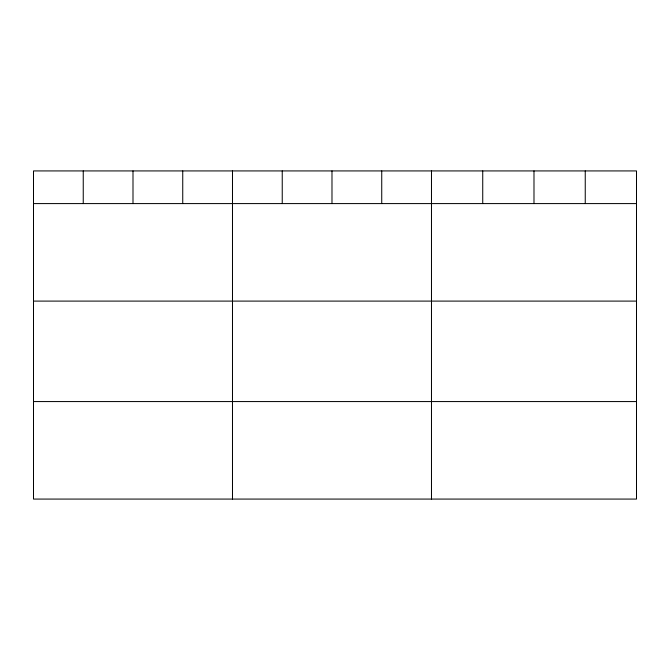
<?xml version="1.0" encoding="UTF-8"?>
<svg xmlns="http://www.w3.org/2000/svg" width="670" height="670" viewBox="0 0 670 670"><rect width="100%" height="100%" fill="white"/><g stroke="black" fill="none" stroke-linecap="round" stroke-linejoin="round"><path stroke-width="1" d="M636.5 203.588L636.5 499.075L33.5 499.075L33.5 170.925L636.5 170.925L636.5 203.588L33.5 203.588M33.5 301.098L636.5 301.098M33.5 401.565L636.5 401.565M585.245 170.925L585.245 203.588M533.99 170.925L533.99 203.588M482.735 170.925L482.735 203.588M431.48 170.925L431.48 499.075M381.733 170.925L381.733 203.588M331.985 170.925L331.985 203.588M282.238 170.925L282.238 203.588M232.49 170.925L232.49 499.075M182.743 170.925L182.743 203.588M132.995 170.925L132.995 203.588M83.248 170.925L83.248 203.588"/></g></svg>
